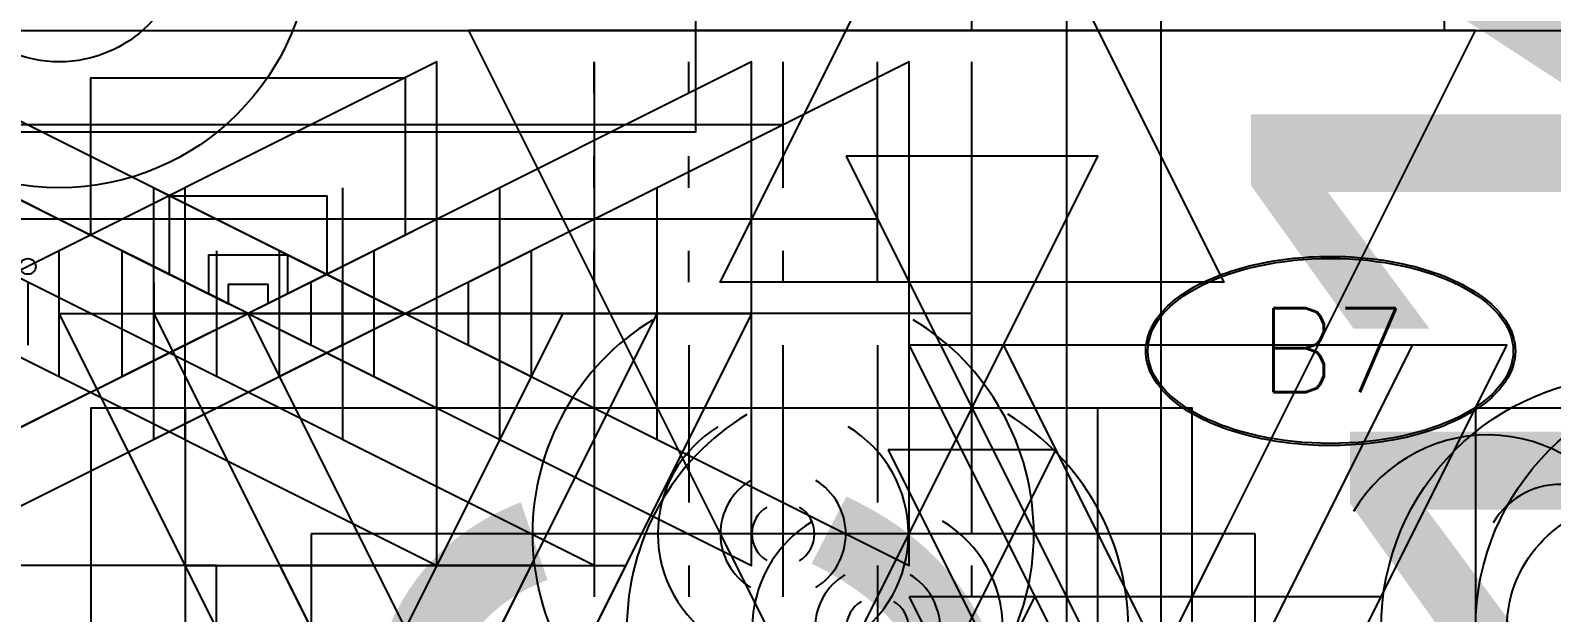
# Model space of a CAD drawing. Extents: x -6836 to 13740, y -142 to 3166.
# Drawn here: x -788.4 to -715.9, y 406 to 433.7 of the extents above; entities that cross this region are included whole.
import ezdxf
from ezdxf.enums import TextEntityAlignment as Align

# ---------------------------------------------------------------- set-up
doc = ezdxf.new("R2010")
doc.units = 0
doc.header["$LTSCALE"] = 18
doc.header["$MEASUREMENT"] = 0
doc.linetypes.add('VENT', pattern=[0.30000000000000004, 0.2, -0.1])
for name, color, linetype in [('P-14HW-N', 3, 'Continuous'), ('P-14HW-N @ 384', 3, 'Continuous'), ('P-14HWC-N', 6, 'Continuous'), ('P-14HWC-N @ 384', 6, 'Continuous'), ('P-CW-N', 4, 'Continuous'), ('P-CW-N @ 1 (1)', 4, 'Continuous'), ('P-CW-N @ 192', 4, 'Continuous'), ('P-CW-N @ 384', 4, 'Continuous'), ('P-CW-N @ 48', 4, 'Continuous'), ('P-CW-N @ 96', 4, 'Continuous'), ('P-HW-N', 1, 'Continuous'), ('P-HW-N @ 1 (1)', 1, 'Continuous'), ('P-HW-N @ 192', 1, 'Continuous'), ('P-HW-N @ 384', 1, 'Continuous'), ('P-HW-N @ 48', 1, 'Continuous'), ('P-HW-N @ 96', 1, 'Continuous'), ('P-HWC-N', 2, 'Continuous'), ('P-HWC-N @ 1 (1)', 2, 'Continuous'), ('P-HWC-N @ 128', 2, 'Continuous'), ('P-HWC-N @ 192', 2, 'Continuous'), ('P-HWC-N @ 384', 2, 'Continuous'), ('P-HWC-N @ 48', 2, 'Continuous'), ('P-HWC-N @ 768', 2, 'Continuous'), ('P-HWC-N @ 96', 2, 'Continuous'), ('P-PLBG-ITEM', 70, 'Continuous'), ('P-SAN-N', 6, 'Continuous'), ('P-SAN-N @ 1 (1)', 6, 'Continuous'), ('P-SAN-N @ 192', 6, 'Continuous'), ('P-SAN-N @ 384', 6, 'Continuous'), ('P-SAN-N @ 48', 6, 'Continuous'), ('P-SAN-N @ 96', 6, 'Continuous'), ('P-SANV-N', 5, 'VENT'), ('P-SANV-N @ 1 (1)', 5, 'VENT'), ('P-SANV-N @ 192', 5, 'VENT'), ('P-SANV-N @ 384', 5, 'VENT'), ('P-SANV-N @ 48', 5, 'VENT'), ('P-SANV-N @ 96', 5, 'VENT')]:
    doc.layers.add(name, color=color, linetype=linetype)
doc.styles.add('Arial', font='arial.ttf')
doc.styles.get("Standard").update_dxf_attribs({"font": 'txt.shx'})

# ---------------------------------------------------------------- blocks, each defined once
blk = doc.blocks.new('*U41')
blk.add_circle((0, 0), 0.03125)
blk = doc.blocks.new('*U2316')
at = {"layer": 'P-SAN-N @ 1 (1)'}
blk.add_blockref('*U41', (-787.0000000149357, 438.2428015229925), dxfattribs=at)
at = {"layer": 'P-SAN-N @ 192', "xscale": 192, "yscale": 192, "zscale": 192}
blk.add_blockref('*U41', (-787.0000000149357, 438.2428015229925), dxfattribs=at)
at = {"layer": 'P-SAN-N @ 384', "xscale": 384, "yscale": 384, "zscale": 384}
blk.add_blockref('*U41', (-787.0000000149357, 438.2428015229925), dxfattribs=at)
at = {"layer": 'P-SAN-N @ 48', "xscale": 48, "yscale": 48, "zscale": 48}
blk.add_blockref('*U41', (-787.0000000149357, 438.2428015229925), dxfattribs=at)
at = {"layer": 'P-SAN-N @ 96', "xscale": 96, "yscale": 96, "zscale": 96}
blk.add_blockref('*U41', (-787.0000000149357, 438.2428015229925), dxfattribs=at)
blk = doc.blocks.new('*U2520')
at = {"layer": 'P-HW-N @ 1 (1)', "rotation": 180}
blk.add_blockref('*U41', (-707.5000000149357, 405.2428015229925), dxfattribs=at)
at = {"layer": 'P-HW-N @ 192', "xscale": 192, "yscale": 192, "zscale": 192, "rotation": 180}
blk.add_blockref('*U41', (-707.5000000149357, 405.2428015229925), dxfattribs=at)
at = {"layer": 'P-HW-N @ 384', "xscale": 384, "yscale": 384, "zscale": 384, "rotation": 180}
blk.add_blockref('*U41', (-707.5000000149357, 405.2428015229925), dxfattribs=at)
at = {"layer": 'P-HW-N @ 48', "xscale": 48, "yscale": 48, "zscale": 48, "rotation": 180}
blk.add_blockref('*U41', (-707.5000000149357, 405.2428015229925), dxfattribs=at)
at = {"layer": 'P-HW-N @ 96', "xscale": 96, "yscale": 96, "zscale": 96, "rotation": 180}
blk.add_blockref('*U41', (-707.5000000149357, 405.2428015229925), dxfattribs=at)
blk = doc.blocks.new('*U2524')
at = {"layer": 'P-HWC-N @ 1 (1)', "rotation": 180}
blk.add_blockref('*U41', (-712.0000000149357, 405.2428015229925), dxfattribs=at)
at = {"layer": 'P-HWC-N @ 192', "xscale": 192, "yscale": 192, "zscale": 192, "rotation": 180}
blk.add_blockref('*U41', (-712.0000000149357, 405.2428015229925), dxfattribs=at)
at = {"layer": 'P-HWC-N @ 384', "xscale": 384, "yscale": 384, "zscale": 384, "rotation": 180}
blk.add_blockref('*U41', (-712.0000000149357, 405.2428015229925), dxfattribs=at)
at = {"layer": 'P-HWC-N @ 48', "xscale": 48, "yscale": 48, "zscale": 48, "rotation": 180}
blk.add_blockref('*U41', (-712.0000000149357, 405.2428015229925), dxfattribs=at)
at = {"layer": 'P-HWC-N @ 96', "xscale": 96, "yscale": 96, "zscale": 96, "rotation": 180}
blk.add_blockref('*U41', (-712.0000000149357, 405.2428015229925), dxfattribs=at)
blk = doc.blocks.new('PLMB BALL VALVES')
at = {"linetype": 'Continuous'}
blk.add_lwpolyline([(-0.06249999999977263, -0.03124999999991473), (-0.06249999999977263, 0.03124999999991463), (0.0625, -0.03124999999991473), (0.0625, 0.03124999999991472), (-0.06249999999977263, -0.03124999999991473)], dxfattribs=at)
blk = doc.blocks.new('*U2531')
at = {"layer": 'P-HW-N @ 1 (1)', "rotation": 89.99999999999999}
blk.add_blockref('PLMB BALL VALVES', (-730.0000000149357, 394.7428015229921), dxfattribs=at)
at = {"layer": 'P-HW-N @ 192', "xscale": 192.0000000000001, "yscale": 192.0000000000001, "zscale": 192.0000000000001, "rotation": 89.99999999999999}
blk.add_blockref('PLMB BALL VALVES', (-730.0000000149357, 394.7428015229921), dxfattribs=at)
at = {"layer": 'P-HW-N @ 384', "xscale": 384.0000000000001, "yscale": 384.0000000000001, "zscale": 384.0000000000001, "rotation": 89.99999999999999}
blk.add_blockref('PLMB BALL VALVES', (-730.0000000149357, 394.7428015229921), dxfattribs=at)
at = {"layer": 'P-HW-N @ 48', "xscale": 48, "yscale": 48, "zscale": 48, "rotation": 89.99999999999999}
blk.add_blockref('PLMB BALL VALVES', (-730.0000000149357, 394.7428015229921), dxfattribs=at)
at = {"layer": 'P-HW-N @ 96', "xscale": 96.00000000000003, "yscale": 96.00000000000003, "zscale": 96.00000000000003, "rotation": 89.99999999999999}
blk.add_blockref('PLMB BALL VALVES', (-730.0000000149357, 394.7428015229921), dxfattribs=at)
blk = doc.blocks.new('*U2532')
at = {"layer": 'P-CW-N @ 1 (1)', "rotation": 89.99999999999999}
blk.add_blockref('PLMB BALL VALVES', (-734.5000000149357, 394.7428015229921), dxfattribs=at)
at = {"layer": 'P-CW-N @ 192', "xscale": 192.0000000000001, "yscale": 192.0000000000001, "zscale": 192.0000000000001, "rotation": 89.99999999999999}
blk.add_blockref('PLMB BALL VALVES', (-734.5000000149357, 394.7428015229921), dxfattribs=at)
at = {"layer": 'P-CW-N @ 384', "xscale": 384.0000000000001, "yscale": 384.0000000000001, "zscale": 384.0000000000001, "rotation": 89.99999999999999}
blk.add_blockref('PLMB BALL VALVES', (-734.5000000149357, 394.7428015229921), dxfattribs=at)
at = {"layer": 'P-CW-N @ 48', "xscale": 48, "yscale": 48, "zscale": 48, "rotation": 89.99999999999999}
blk.add_blockref('PLMB BALL VALVES', (-734.5000000149357, 394.7428015229921), dxfattribs=at)
at = {"layer": 'P-CW-N @ 96', "xscale": 96.00000000000003, "yscale": 96.00000000000003, "zscale": 96.00000000000003, "rotation": 89.99999999999999}
blk.add_blockref('PLMB BALL VALVES', (-734.5000000149357, 394.7428015229921), dxfattribs=at)
blk = doc.blocks.new('*U30')
at = {"layer": 'DEFPOINTS'}
blk.add_lwpolyline([(-0.25, -0.06249999999999999), (0.25, -0.0625), (0.25, 0.0625), (-0.25, 0.0625)], close=True, dxfattribs=at)
at = {"insert": (-1.110223024625157e-16, 0.03903585436562074), "char_height": 0.078125, "width": 0.3407139839491038, "attachment_point": 2, "style": 'Arial'}
blk.add_mtext('140%%DHWC', dxfattribs=at)
blk = doc.blocks.new('*U2536')
at = {"layer": 'P-14HWC-N @ 384', "linetype": 'ByBlock', "lineweight": -2, "xscale": 384, "yscale": 384, "zscale": 384, "rotation": 89.99999999999999}
blk.add_blockref('*U30', (-757.0000000149357, 319.7428015229925), dxfattribs=at)
blk = doc.blocks.new('*U18')
at = {"layer": 'DEFPOINTS'}
blk.add_lwpolyline([(-0.25, -0.06249999999999999), (0.25, -0.0625), (0.25, 0.0625), (-0.25, 0.0625)], close=True, dxfattribs=at)
at = {"insert": (-5.551115123125783e-17, 0.03956876705320601), "char_height": 0.078125, "width": 0.2237833603342428, "attachment_point": 2, "style": 'Arial'}
blk.add_mtext('140%%DHW', dxfattribs=at)
blk = doc.blocks.new('*U2537')
at = {"layer": 'P-14HW-N @ 384', "linetype": 'ByBlock', "lineweight": -2, "xscale": 384, "yscale": 384, "zscale": 384, "rotation": 89.99999999999999}
blk.add_blockref('*U18', (-761.5000000149357, 319.7428015229925), dxfattribs=at)
blk = doc.blocks.new('*U2543')
at = {"layer": 'P-HWC-N @ 1 (1)'}
blk.add_blockref('PLMB BALL VALVES', (-793.0000000149357, 420.2428015229925), dxfattribs=at)
at = {"layer": 'P-HWC-N @ 192', "xscale": 192, "yscale": 192, "zscale": 192}
blk.add_blockref('PLMB BALL VALVES', (-793.0000000149357, 420.2428015229925), dxfattribs=at)
at = {"layer": 'P-HWC-N @ 384', "xscale": 384, "yscale": 384, "zscale": 384}
blk.add_blockref('PLMB BALL VALVES', (-793.0000000149357, 420.2428015229925), dxfattribs=at)
at = {"layer": 'P-HWC-N @ 48', "xscale": 48, "yscale": 48, "zscale": 48}
blk.add_blockref('PLMB BALL VALVES', (-793.0000000149357, 420.2428015229925), dxfattribs=at)
at = {"layer": 'P-HWC-N @ 96', "xscale": 96, "yscale": 96, "zscale": 96}
blk.add_blockref('PLMB BALL VALVES', (-793.0000000149357, 420.2428015229925), dxfattribs=at)
blk = doc.blocks.new('CHECK VALVE')
at = {"linetype": 'Continuous'}
blk.add_lwpolyline([(0.0625, 0.0625, 0, 0.02734375, 0), (0.004140429033668624, 0.0625, 0, 0, 0), (0.004140429033668624, 0.0625, 0, 0, 0), (-0.06249999999977263, 0.0625, 0, 0, 0)], format="xyseb", dxfattribs=at)
blk.add_lwpolyline([(0.0625, 0.03125), (0.0625, -0.03125), (-0.0625, 0.03125), (-0.0625, -0.03125)], dxfattribs=at)
blk.add_circle((-0.0625, 0.046875), 0.007812499999988433, dxfattribs=at)
blk = doc.blocks.new('*U2544')
at = {"layer": 'P-HWC-N @ 1 (1)'}
blk.add_blockref('CHECK VALVE', (-785.5000000149357, 420.2428015229925), dxfattribs=at)
at = {"layer": 'P-HWC-N @ 192', "xscale": 192, "yscale": 192, "zscale": 192}
blk.add_blockref('CHECK VALVE', (-785.5000000149357, 420.2428015229925), dxfattribs=at)
at = {"layer": 'P-HWC-N @ 384', "xscale": 384, "yscale": 384, "zscale": 384}
blk.add_blockref('CHECK VALVE', (-785.5000000149357, 420.2428015229925), dxfattribs=at)
at = {"layer": 'P-HWC-N @ 48', "xscale": 48, "yscale": 48, "zscale": 48}
blk.add_blockref('CHECK VALVE', (-785.5000000149357, 420.2428015229925), dxfattribs=at)
at = {"layer": 'P-HWC-N @ 96', "xscale": 96, "yscale": 96, "zscale": 96}
blk.add_blockref('CHECK VALVE', (-785.5000000149357, 420.2428015229925), dxfattribs=at)
blk = doc.blocks.new('*U67')
at = {"linetype": 'Continuous'}
for points in [[(-0.01950223899833947, -0.009751119128395658), (-0.06250000047529625, -0.03124999904940751), (-0.06249999952470375, 0.03125000095059249), (-0.01950223850397403, 0.009751119622759319)], [(0.01950223850397226, -0.009751119622759319), (0.06249999952470375, -0.03125000095059249), (0.06250000047529625, 0.03124999904940751), (0.0195022389983377, 0.009751119128395658)], [(-0.01950223850397423, 0.00975111962275942), (-0.01950223850397423, 0.02925335812675912), (0.0195022389983379, 0.02925335812675912), (0.0195022389983379, 0.00975111912839576)], [(-0.01950223850397562, -0.009751119622759222), (4.943599696272116e-10, -4.943635590677493e-10), (-0.01950223800961018, 0.009751119128395755)], [(0.01950223899833789, 0.009751119128395757), (4.943647435862175e-10, -4.943635590677493e-10), (0.01950223949270333, -0.00975111962275922)]]:
    blk.add_lwpolyline(points, dxfattribs=at)
blk = doc.blocks.new('*U2545')
at = {"layer": 'P-HWC-N @ 1 (1)'}
blk.add_blockref('*U67', (-778.0000000149357, 420.2428015229925), dxfattribs=at)
at = {"layer": 'P-HWC-N @ 192', "xscale": 192, "yscale": 192, "zscale": 192}
blk.add_blockref('*U67', (-778.0000000149357, 420.2428015229925), dxfattribs=at)
at = {"layer": 'P-HWC-N @ 384', "xscale": 384, "yscale": 384, "zscale": 384}
blk.add_blockref('*U67', (-778.0000000149357, 420.2428015229925), dxfattribs=at)
at = {"layer": 'P-HWC-N @ 48', "xscale": 48, "yscale": 48, "zscale": 48}
blk.add_blockref('*U67', (-778.0000000149357, 420.2428015229925), dxfattribs=at)
at = {"layer": 'P-HWC-N @ 96', "xscale": 96, "yscale": 96, "zscale": 96}
blk.add_blockref('*U67', (-778.0000000149357, 420.2428015229925), dxfattribs=at)
blk = doc.blocks.new('*U2546')
at = {"layer": 'P-HWC-N @ 1 (1)'}
blk.add_blockref('PLMB BALL VALVES', (-770.5000000149357, 420.2428015229925), dxfattribs=at)
at = {"layer": 'P-HWC-N @ 192', "xscale": 192, "yscale": 192, "zscale": 192}
blk.add_blockref('PLMB BALL VALVES', (-770.5000000149357, 420.2428015229925), dxfattribs=at)
at = {"layer": 'P-HWC-N @ 384', "xscale": 384, "yscale": 384, "zscale": 384}
blk.add_blockref('PLMB BALL VALVES', (-770.5000000149357, 420.2428015229925), dxfattribs=at)
at = {"layer": 'P-HWC-N @ 48', "xscale": 48, "yscale": 48, "zscale": 48}
blk.add_blockref('PLMB BALL VALVES', (-770.5000000149357, 420.2428015229925), dxfattribs=at)
at = {"layer": 'P-HWC-N @ 96', "xscale": 96, "yscale": 96, "zscale": 96}
blk.add_blockref('PLMB BALL VALVES', (-770.5000000149357, 420.2428015229925), dxfattribs=at)
blk = doc.blocks.new('*U51')
for start, end in [(121.274325396742, 238.7256746032579), (301.4341766631704, 58.56582333682955)]:
    blk.add_arc((0, 0), 0.03111555437015312, start, end)
blk = doc.blocks.new('*U2550')
at = {"layer": 'P-HW-N @ 1 (1)', "rotation": 180}
blk.add_blockref('*U51', (-752.5000000149357, 409.7428015229925), dxfattribs=at)
at = {"layer": 'P-HW-N @ 192', "xscale": 192, "yscale": 192, "zscale": 192, "rotation": 180}
blk.add_blockref('*U51', (-752.5000000149357, 409.7428015229925), dxfattribs=at)
at = {"layer": 'P-HW-N @ 384', "xscale": 384, "yscale": 384, "zscale": 384, "rotation": 180}
blk.add_blockref('*U51', (-752.5000000149357, 409.7428015229925), dxfattribs=at)
at = {"layer": 'P-HW-N @ 48', "xscale": 48, "yscale": 48, "zscale": 48, "rotation": 180}
blk.add_blockref('*U51', (-752.5000000149357, 409.7428015229925), dxfattribs=at)
at = {"layer": 'P-HW-N @ 96', "xscale": 96, "yscale": 96, "zscale": 96, "rotation": 180}
blk.add_blockref('*U51', (-752.5000000149357, 409.7428015229925), dxfattribs=at)
blk = doc.blocks.new('*U2551')
at = {"layer": 'P-CW-N @ 1 (1)', "rotation": 180}
blk.add_blockref('*U51', (-748.0000000149357, 405.2428015229925), dxfattribs=at)
at = {"layer": 'P-CW-N @ 192', "xscale": 192, "yscale": 192, "zscale": 192, "rotation": 180}
blk.add_blockref('*U51', (-748.0000000149357, 405.2428015229925), dxfattribs=at)
at = {"layer": 'P-CW-N @ 384', "xscale": 384, "yscale": 384, "zscale": 384, "rotation": 180}
blk.add_blockref('*U51', (-748.0000000149357, 405.2428015229925), dxfattribs=at)
at = {"layer": 'P-CW-N @ 48', "xscale": 48, "yscale": 48, "zscale": 48, "rotation": 180}
blk.add_blockref('*U51', (-748.0000000149357, 405.2428015229925), dxfattribs=at)
at = {"layer": 'P-CW-N @ 96', "xscale": 96, "yscale": 96, "zscale": 96, "rotation": 180}
blk.add_blockref('*U51', (-748.0000000149357, 405.2428015229925), dxfattribs=at)
blk = doc.blocks.new('*U2552')
at = {"layer": 'P-CW-N @ 1 (1)', "rotation": 89.99999999999999}
blk.add_blockref('PLMB BALL VALVES', (-770.5000000149357, 396.2428015229925), dxfattribs=at)
at = {"layer": 'P-CW-N @ 192', "xscale": 192, "yscale": 192, "zscale": 192, "rotation": 89.99999999999999}
blk.add_blockref('PLMB BALL VALVES', (-770.5000000149357, 396.2428015229925), dxfattribs=at)
at = {"layer": 'P-CW-N @ 384', "xscale": 384, "yscale": 384, "zscale": 384, "rotation": 89.99999999999999}
blk.add_blockref('PLMB BALL VALVES', (-770.5000000149357, 396.2428015229925), dxfattribs=at)
at = {"layer": 'P-CW-N @ 48', "xscale": 48, "yscale": 48, "zscale": 48, "rotation": 90}
blk.add_blockref('PLMB BALL VALVES', (-770.5000000149357, 396.2428015229925), dxfattribs=at)
at = {"layer": 'P-CW-N @ 96', "xscale": 96, "yscale": 96, "zscale": 96, "rotation": 89.99999999999999}
blk.add_blockref('PLMB BALL VALVES', (-770.5000000149357, 396.2428015229925), dxfattribs=at)
blk = doc.blocks.new('*U2553')
at = {"layer": 'P-HW-N @ 1 (1)', "rotation": 270}
blk.add_blockref('PLMB BALL VALVES', (-775.0000000149357, 396.2428015229925), dxfattribs=at)
at = {"layer": 'P-HW-N @ 192', "xscale": 192, "yscale": 192, "zscale": 192, "rotation": 270}
blk.add_blockref('PLMB BALL VALVES', (-775.0000000149357, 396.2428015229925), dxfattribs=at)
at = {"layer": 'P-HW-N @ 384', "xscale": 384, "yscale": 384, "zscale": 384, "rotation": 270}
blk.add_blockref('PLMB BALL VALVES', (-775.0000000149357, 396.2428015229925), dxfattribs=at)
at = {"layer": 'P-HW-N @ 48', "xscale": 48, "yscale": 48, "zscale": 48, "rotation": 270}
blk.add_blockref('PLMB BALL VALVES', (-775.0000000149357, 396.2428015229925), dxfattribs=at)
at = {"layer": 'P-HW-N @ 96', "xscale": 96, "yscale": 96, "zscale": 96, "rotation": 270}
blk.add_blockref('PLMB BALL VALVES', (-775.0000000149357, 396.2428015229925), dxfattribs=at)
blk = doc.blocks.new('*U2554')
at = {"layer": 'P-HWC-N @ 1 (1)', "rotation": 270}
blk.add_blockref('PLMB BALL VALVES', (-766.0000000149357, 396.2428015229925), dxfattribs=at)
at = {"layer": 'P-HWC-N @ 192', "xscale": 192, "yscale": 192, "zscale": 192, "rotation": 270}
blk.add_blockref('PLMB BALL VALVES', (-766.0000000149357, 396.2428015229925), dxfattribs=at)
at = {"layer": 'P-HWC-N @ 384', "xscale": 384, "yscale": 384, "zscale": 384, "rotation": 270}
blk.add_blockref('PLMB BALL VALVES', (-766.0000000149357, 396.2428015229925), dxfattribs=at)
at = {"layer": 'P-HWC-N @ 48', "xscale": 48, "yscale": 48, "zscale": 48, "rotation": 270}
blk.add_blockref('PLMB BALL VALVES', (-766.0000000149357, 396.2428015229925), dxfattribs=at)
at = {"layer": 'P-HWC-N @ 96', "xscale": 96, "yscale": 96, "zscale": 96, "rotation": 270}
blk.add_blockref('PLMB BALL VALVES', (-766.0000000149357, 396.2428015229925), dxfattribs=at)
blk = doc.blocks.new('*U13')
at = {"linetype": 'Continuous'}
blk.add_lwpolyline([(-0.05555774199920424, -0.05555774199920421), (0.05555774199920421, -0.05555774199920424), (0.05555774199920425, 0.05555774199920421), (-0.05555774199920416, 0.05555774199920427)], close=True, dxfattribs=at)
at = {"color": 7, "linetype": 'Continuous'}
blk.add_circle((0, 0), 0.01, dxfattribs=at)
blk = doc.blocks.new('*U2555')
at = {"layer": 'P-SAN-N @ 1 (1)'}
blk.add_blockref('*U13', (-778.0000000149357, 450.2428015229925), dxfattribs=at)
at = {"layer": 'P-SAN-N @ 192', "xscale": 192, "yscale": 192, "zscale": 192}
blk.add_blockref('*U13', (-778.0000000149357, 450.2428015229925), dxfattribs=at)
at = {"layer": 'P-SAN-N @ 384', "xscale": 384, "yscale": 384, "zscale": 384}
blk.add_blockref('*U13', (-778.0000000149357, 450.2428015229925), dxfattribs=at)
at = {"layer": 'P-SAN-N @ 48', "xscale": 48, "yscale": 48, "zscale": 48}
blk.add_blockref('*U13', (-778.0000000149357, 450.2428015229925), dxfattribs=at)
at = {"layer": 'P-SAN-N @ 96', "xscale": 96, "yscale": 96, "zscale": 96}
blk.add_blockref('*U13', (-778.0000000149357, 450.2428015229925), dxfattribs=at)
blk = doc.blocks.new('*U16')
at = {"layer": 'DEFPOINTS'}
blk.add_lwpolyline([(-0.15625, -0.0625), (0.15625, -0.0625), (0.15625, 0.0625), (-0.15625, 0.0625)], close=True, dxfattribs=at)
blk = doc.blocks.new('*U2637')
at = {"layer": 'P-HWC-N @ 384', "linetype": 'ByBlock', "lineweight": -2, "xscale": 384, "yscale": 384, "zscale": 384, "rotation": 89.99999999999999}
blk.add_blockref('*U16', (-697.0000000149357, 493.7428015229925), dxfattribs=at)
blk = doc.blocks.new('*U2638')
at = {"layer": 'P-14HWC-N @ 384', "linetype": 'ByBlock', "lineweight": -2, "xscale": 384, "yscale": 384, "zscale": 384, "rotation": 89.99999999999999}
blk.add_blockref('*U30', (-710.5000000149357, 493.7428015229925), dxfattribs=at)
blk = doc.blocks.new('*U2639')
at = {"layer": 'P-14HW-N @ 384', "linetype": 'ByBlock', "lineweight": -2, "xscale": 384, "yscale": 384, "zscale": 384, "rotation": 89.99999999999999}
blk.add_blockref('*U18', (-715.0000000149357, 493.7428015229925), dxfattribs=at)
blk = doc.blocks.new('*U2643')
at = {"layer": 'P-HWC-N @ 384', "linetype": 'ByBlock', "lineweight": -2, "xscale": 384, "yscale": 384, "zscale": 384}
blk.add_blockref('*U16', (-659.5000000149357, 391.7428015229925), dxfattribs=at)
blk = doc.blocks.new('*U120')
for p, q in [((-0.0625, 9.505924936092924e-10), (-0.09375, 9.505924974363136e-10)), ((0.0625000009887199, 2.00678804205732e-09), (0.09375000098871988, 2.534885816638908e-09))]:
    blk.add_line(p, q)
at = {"linetype": 'Continuous'}
for points in [[(-0.2187499999997726, 0.03125000095050724), (-0.09375, -0.03124999904932224), (-0.09375, 0.03125000095050724), (-0.2187499999997726, -0.03124999904932224), (-0.2187499999997726, 0.03125000095050724)], [(-0.01950223899833947, -0.009751119128395658), (-0.06250000047529625, -0.03124999904940751), (-0.06249999952470375, 0.03125000095059249), (-0.01950223850397403, 0.009751119622759319)], [(0.01950223850397226, -0.009751119622759319), (0.06249999952470375, -0.03125000095059249), (0.06250000047529625, 0.03124999904940751), (0.0195022389983377, 0.009751119128395658)], [(0.2187500004603947, 0.03125000464719163), (0.09375000151681766, -0.03124999746502892), (0.09375000046062211, 0.03125000253480055), (0.2187500015165903, -0.03124999535263783), (0.2187500004603947, 0.03125000464719163)], [(-0.01950223850397423, 0.00975111962275942), (-0.01950223850397423, 0.02925335812675912), (0.0195022389983379, 0.02925335812675912), (0.0195022389983379, 0.00975111912839576)], [(-0.01950223850397562, -0.009751119622759222), (4.943599696272116e-10, -4.943635590677493e-10), (-0.01950223800961018, 0.009751119128395755)], [(0.01950223899833789, 0.009751119128395757), (4.943647435862175e-10, -4.943635590677493e-10), (0.01950223949270333, -0.00975111962275922)]]:
    blk.add_lwpolyline(points, dxfattribs=at)
blk = doc.blocks.new('*U2872')
at = {"layer": 'P-HWC-N @ 128', "xscale": 128, "yscale": 128, "zscale": 128, "rotation": 89.99999999999999}
blk.add_blockref('*U120', (-743.5000000149357, 385.7428015229925), dxfattribs=at)
at = {"layer": 'P-HWC-N @ 192', "xscale": 192.0000000000001, "yscale": 192.0000000000001, "zscale": 192.0000000000001, "rotation": 89.99999999999999}
blk.add_blockref('*U120', (-743.5000000149357, 385.7428015229925), dxfattribs=at)
at = {"layer": 'P-HWC-N @ 384', "xscale": 384.0000000000001, "yscale": 384.0000000000001, "zscale": 384.0000000000001, "rotation": 89.99999999999999}
blk.add_blockref('*U120', (-743.5000000149357, 385.7428015229925), dxfattribs=at)
at = {"layer": 'P-HWC-N @ 768', "xscale": 768.0000000000002, "yscale": 768.0000000000002, "zscale": 768.0000000000002, "rotation": 89.99999999999999}
blk.add_blockref('*U120', (-743.5000000149357, 385.7428015229925), dxfattribs=at)
at = {"layer": 'P-HWC-N @ 96', "xscale": 96.00000000000003, "yscale": 96.00000000000003, "zscale": 96.00000000000003, "rotation": 89.99999999999999}
blk.add_blockref('*U120', (-743.5000000149357, 385.7428015229925), dxfattribs=at)
blk = doc.blocks.new('continuation')
blk.add_lwpolyline([(-0.002788043109108726, -0.03465576865603624, -0.6251024259306418), (4.252908789026399e-13, 1.409705685517793e-13, 0.6251024259306432), (0.002788043109534089, 0.03465576865617724)], format="xyb")
blk = doc.blocks.new('*U2887')
at = {"layer": 'P-SANV-N @ 1 (1)', "rotation": 270}
blk.add_blockref('continuation', (-712.0000000149357, 409.7428015229925), dxfattribs=at)
at = {"layer": 'P-SANV-N @ 192', "xscale": 192, "yscale": 192, "zscale": 192, "rotation": 270}
blk.add_blockref('continuation', (-712.0000000149357, 409.7428015229925), dxfattribs=at)
at = {"layer": 'P-SANV-N @ 384', "xscale": 384, "yscale": 384, "zscale": 384, "rotation": 270}
blk.add_blockref('continuation', (-712.0000000149357, 409.7428015229925), dxfattribs=at)
at = {"layer": 'P-SANV-N @ 48', "xscale": 48, "yscale": 48, "zscale": 48, "rotation": 270}
blk.add_blockref('continuation', (-712.0000000149357, 409.7428015229925), dxfattribs=at)
at = {"layer": 'P-SANV-N @ 96', "xscale": 96, "yscale": 96, "zscale": 96, "rotation": 270}
blk.add_blockref('continuation', (-712.0000000149357, 409.7428015229925), dxfattribs=at)

msp = doc.modelspace()

# ---------------------------------------------------------------- linework, layer by layer
at = {"layer": 'P-14HW-N'}
for p, q in [((-761.5000000149357, 430.7428015229925), (-761.5000000149357, 432.2428015229925)), ((-761.5000000149357, 426.2428015229925), (-761.5000000149357, 427.7428015229925)), ((-761.5000000149357, 421.7428015229925), (-761.5000000149357, 423.2428015229925)), ((-761.5000000149357, 418.7428015229925), (-761.5000000149357, 411.2428015229925)), ((-761.5000000149357, 408.2428015229925), (-761.5000000149357, 406.7428015229925))]:
    msp.add_line(p, q, dxfattribs=at)
at = {"layer": 'P-14HWC-N'}
for p, q in [((-757.0000000149357, 430.7428015229925), (-757.0000000149357, 432.2428015229927)), ((-757.0000000149357, 426.2428015229925), (-757.0000000149357, 427.7428015229925)), ((-757.0000000149357, 421.7428015229925), (-757.0000000149357, 423.2428015229925)), ((-757.0000000149357, 418.7428015229925), (-757.0000000149357, 411.2428015229925)), ((-757.0000000149357, 408.2428015229925), (-757.0000000149357, 406.7428015229925))]:
    msp.add_line(p, q, dxfattribs=at)
at = {"layer": 'P-CW-N'}
for p, q in [((-748.0000000149357, 421.7428015229925), (-748.0000000149357, 432.2428015229925)), ((-748.0000000149357, 424.7428015229925), (-815.5000000149357, 424.7428015229925)), ((-748.0000000149357, 418.7428015229925), (-748.0000000149357, 411.2428015229925)), ((-748.0000000149357, 408.2428015229925), (-748.0000000149357, 402.2428015229925))]:
    msp.add_line(p, q, dxfattribs=at)
at = {"layer": 'P-HW-N'}
for p, q in [((-752.5000000149357, 426.2428015229925), (-752.5000000149357, 432.2428015229925)), ((-752.5000000149357, 429.2428015229925), (-815.5000000149357, 429.2428015229925)), ((-752.5000000149357, 421.7428015229925), (-752.5000000149357, 423.2428015229925)), ((-752.5000000149357, 406.7428015229925), (-752.5000000149357, 418.7428015229925)), ((-775.0000000149357, 409.7428015229925), (-775.0000000149357, 399.2428015229925)), ((-754.0000000149357, 409.7428015229925), (-775.0000000149357, 409.7428015229925)), ((-730.0000000149357, 409.7428015229925), (-751.0000000149357, 409.7428015229925)), ((-730.0000000149357, 397.7428015229921), (-730.0000000149357, 409.7428015229925)), ((-779.5000000149357, 408.2428015229925), (-797.5000000149357, 408.2428015229925)), ((-779.5000000149357, 385.7428015229925), (-779.5000000149357, 408.2428015229925))]:
    msp.add_line(p, q, dxfattribs=at)
at = {"layer": 'P-HWC-N'}
for p, q in [((-743.5000000149357, 411.2428015229925), (-743.5000000149357, 432.2428015229925)), ((-782.5000000149357, 420.2428015229925), (-781.0000000149357, 420.2428015229925)), ((-775.0000000149357, 420.2428015229925), (-773.5000000149357, 420.2428015229925)), ((-743.5000000149357, 420.2428015229925), (-767.5000000149357, 420.2428015229925)), ((-743.5000000149357, 406.7428015229925), (-743.5000000149357, 408.2428015229925))]:
    msp.add_line(p, q, dxfattribs=at)
at = {"layer": 'P-PLBG-ITEM'}
msp.add_ellipse((-726.4071735300149, 418.4642252714673), major_axis=(-8.707126973906554, 0), ratio=0.506426732278886, dxfattribs=at)
msp.add_open_spline([(-735.2143005039211, 418.4642252714673), (-735.2143005039211, 418.0815594110734), (-735.1193411359891, 417.699279484988), (-734.5884384793239, 416.6427401488863), (-733.9259427345219, 416.0064881263509), (-732.120374853579, 414.9566956691308), (-730.9772067335252, 414.5435648595244), (-728.4473579967694, 414.0216510185353), (-727.062611693591, 413.9134869853315), (-724.3425174706349, 414.0246753331123), (-723.0093369257047, 414.2439060084178), (-720.6745740704464, 414.965461724777), (-719.6745712617981, 415.4668936626485), (-718.3343646272265, 416.5603961396378), (-717.912872718653, 417.1253523719085), (-717.5612974686292, 418.2071859745602), (-717.560572227329, 418.7146087771728), (-717.8762617228008, 419.6948081338053), (-718.1908661322136, 420.1668979434733), (-719.09120117372, 421.0290266669222), (-719.6770828770414, 421.419576039367), (-721.0595416673277, 422.0843669760698), (-721.8560097715372, 422.3584292883836), (-723.5782997008896, 422.763447039112), (-724.5038142650419, 422.8942890420772), (-726.7667715829493, 423.0207833941404), (-728.1195633602915, 422.9399122747925), (-730.62170607996, 422.4843879244031), (-731.7693127806479, 422.1102123155763), (-733.6313739494785, 421.1390049406164), (-734.3455791116767, 420.5426585131099), (-735.0613857264552, 419.4325417434652), (-735.2143005039211, 418.9489246391151), (-735.2143005039211, 418.4642252714673)], degree=3, knots=[0, 0, 0, 0, 0.2491863729630233, 0.2491863729630233, 0.7165700979055497, 0.7165700979055497, 1.183953822848076, 1.183953822848076, 1.651337547790602, 1.651337547790602, 2.118721272733129, 2.118721272733129, 2.586104997675655, 2.586104997675655, 2.978475893237257, 2.978475893237257, 3.303272131703904, 3.303272131703904, 3.62806837017055, 3.62806837017055, 3.952864608637196, 3.952864608637196, 4.277660847103841, 4.277660847103841, 4.602457085570487, 4.602457085570487, 5.057490129343147, 5.057490129343147, 5.512523173115808, 5.512523173115808, 5.967556216888468, 5.967556216888468, 6.283185307179586, 6.283185307179586, 6.283185307179586, 6.283185307179586], dxfattribs=at)
at = {"layer": 'P-SAN-N'}
msp.add_line((-815.5000000149357, 433.7428015229925), (-712.0000000149357, 433.7428015229925), dxfattribs=at)

# ---------------------------------------------------------------- block references
at = {"layer": 'P-14HW-N'}
for name in ['*U2639', '*U2537']:
    msp.add_blockref(name, (0, 0), dxfattribs=at)
at = {"layer": 'P-14HWC-N'}
for name in ['*U2638', '*U2536']:
    msp.add_blockref(name, (0, 0), dxfattribs=at)
at = {"layer": 'P-CW-N'}
for name in ['*U2552', '*U2532', '*U2551']:
    msp.add_blockref(name, (0, 0), dxfattribs=at)
at = {"layer": 'P-HW-N'}
for name in ['*U2553', '*U2550', '*U2531', '*U2520']:
    msp.add_blockref(name, (0, 0), dxfattribs=at)
at = {"layer": 'P-HWC-N'}
for name in ['*U2872', '*U2637', '*U2544', '*U2543', '*U2545', '*U2546', '*U2554', '*U2524', '*U2643']:
    msp.add_blockref(name, (0, 0), dxfattribs=at)
at = {"layer": 'P-SAN-N'}
for name in ['*U2555', '*U2316']:
    msp.add_blockref(name, (0, 0), dxfattribs=at)
at = {"layer": 'P-SANV-N'}
msp.add_blockref('*U2887', (0, 0), dxfattribs=at)

# ---------------------------------------------------------------- texts
at = {"layer": 'P-PLBG-ITEM'}
msp.add_text('B7', height=4, dxfattribs=at).set_placement((-726.2990923487355, 418.4976887211283), align=Align.MIDDLE_CENTER)

doc.saveas('drawing.dxf')
